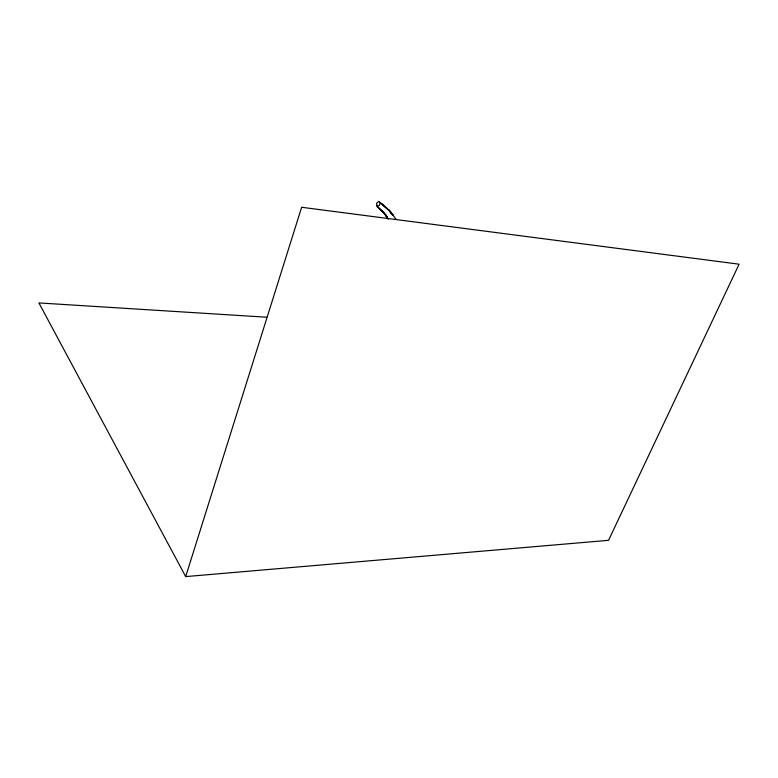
<?xml version="1.0" encoding="UTF-8"?>
<svg xmlns="http://www.w3.org/2000/svg" width="778" height="778" viewBox="0 0 778 778"><rect width="100%" height="100%" fill="white"/><g stroke="black" fill="none" stroke-linecap="round" stroke-linejoin="round"><path stroke-width="1.17" d="M185.699 576.595L301.64 207.269L739.1 264.199L608.542 540.321L185.699 576.595L38.9 302.924L266.708 317.22M377.194 206.063C378.497 208.737 384.838 212.404 386.578 216.449L382.688 211.577L378.011 207.298L383.71 212.686L387.366 217.704M376.708 206.258L376.63 203.398L377.495 202.406A6.934 4.298 -53.3 0 0 378.303 201.803L378.983 201.414L379.586 202.163A2.091 1.303 -53.3 0 0 379.732 202.329L390.537 211.752L396.021 219.289M381.667 203.457L389.039 210.206L393.211 215.564M379.742 202.348L389.496 210.906L391.305 213.765M380.364 202.757L379.596 204.818A1.381 0.856 -53.5 0 1 379.411 205.139L379.333 205.236A1.828 1.138 -53.5 0 1 378.886 205.674L377.826 205.762A1.527 0.953 -53.6 0 0 377.369 205.937M387.347 217.616L385.645 214.816L388.3 219.211M391.023 212.627L389.039 210.206L393.084 215.428L391.023 212.627"/></g></svg>
